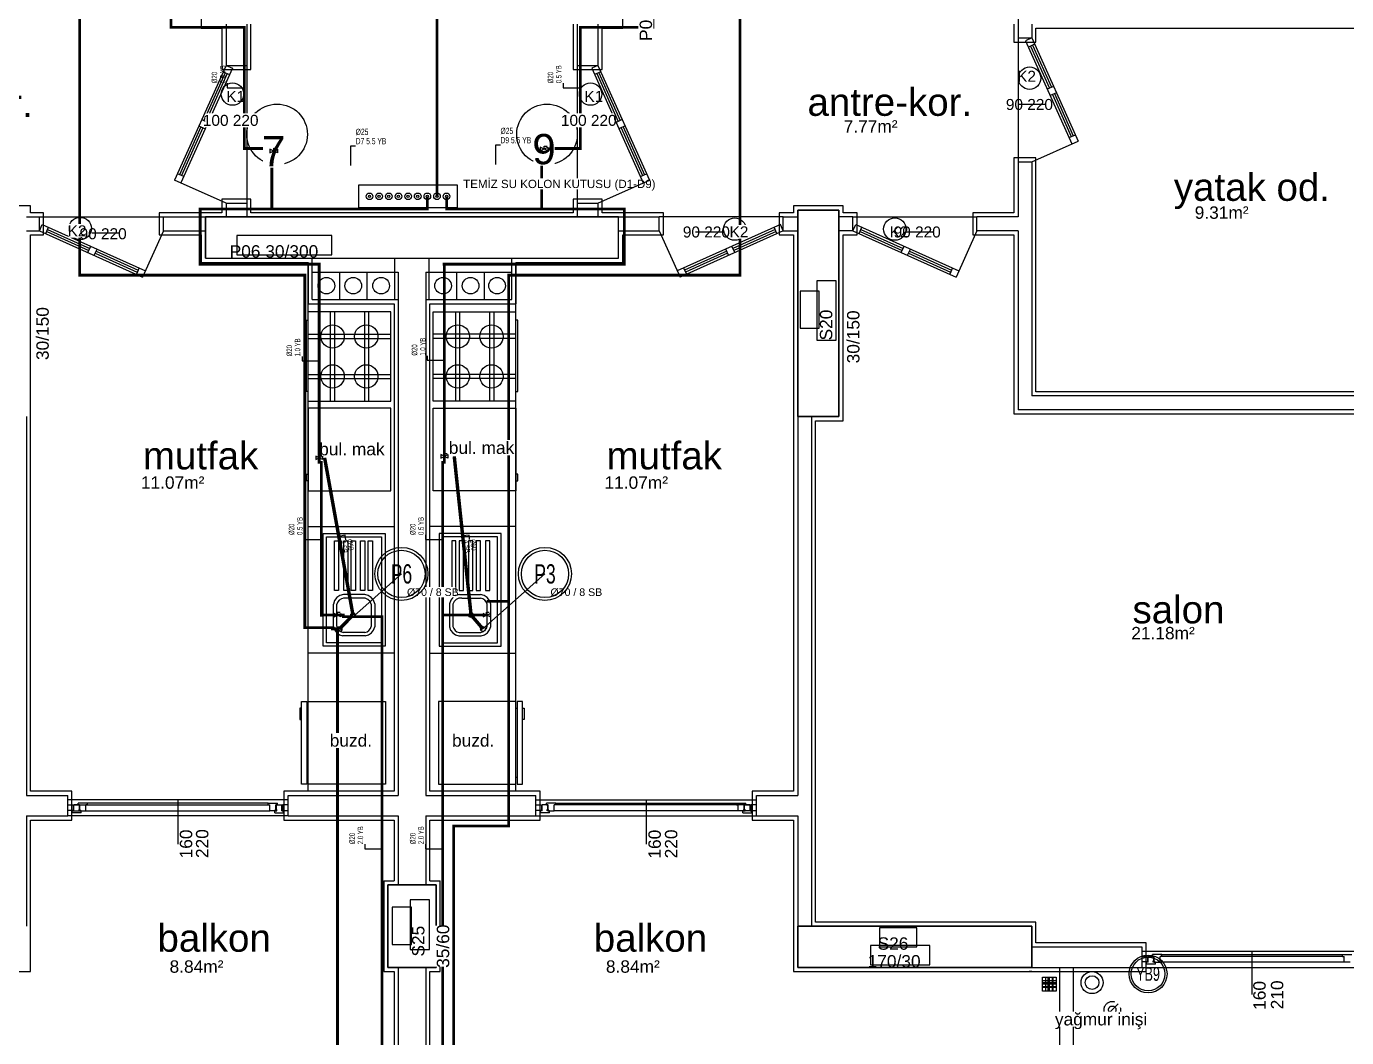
# Model space of a CAD drawing. Header units: centimetres. Extents: x -13133 to 30552, y -2 to 4552.
# Drawn here: x 13431 to 14389, y 398 to 1133 of the extents above; entities that cross this region are included whole.
import ezdxf
from ezdxf.enums import TextEntityAlignment as Align

# ---------------------------------------------------------------- set-up
doc = ezdxf.new("R2010")
doc.units = ezdxf.units.CM
for name, pattern in [('BASMA HATTI', [31, 25, -6]), ('DASHED', [18, 12, -6]), ('PISSU HATTI', [26, 20, -6]), ('YAGMUR HATTI', [36, 30, -6])]:
    doc.linetypes.add(name, pattern=pattern)
for name, color, linetype in [('MTY-PISSU-CAP', 211, 'CONTINUOUS'), ('MTY-PISSU-KOLON', 211, 'DASHED'), ('MTY-TEMIZSU-CAP', 101, 'CONTINUOUS'), ('MTY-VANA', 1, 'CONTINUOUS'), ('MTY-YAGMURSU-KOLON NO', 7, 'CONTINUOUS'), ('MTY-YUK-BIRIMI', 7, 'CONTINUOUS'), ('ROTAS-MIMARI', 8, 'CONTINUOUS'), ('ROTAS-MIMARI-KOLON', 8, 'CONTINUOUS'), ('ROTAS-MIMARI-YAZI', 8, 'CONTINUOUS'), ('ROTAS-PISSU-BORU-TAVANDAN', 6, 'PISSU HATTI'), ('ROTAS-PISSU-CAP', 211, 'CONTINUOUS'), ('ROTAS-PISSU-KOLONNO', 211, 'CONTINUOUS'), ('ROTAS-SICAKSU-BORU', 1, 'BASMA HATTI'), ('ROTAS-SOGUKSU-BORU', 5, 'CONTINUOUS'), ('ROTAS-TEFRIS', 15, 'CONTINUOUS'), ('ROTAS-TEMIZSU-CAP', 101, 'CONTINUOUS'), ('ROTAS-VANA', 1, 'CONTINUOUS'), ('ROTAS-YAGMUR-BORUSU', 3, 'YAGMUR HATTI')]:
    doc.layers.add(name, color=color, linetype=linetype)
doc.styles.add('ANOTATIVO', font='arial.ttf')
doc.styles.add('MTY_CAP', font='wturkce.SHX', dxfattribs={"width": 0.65, "height": 20})
doc.styles.add('MTYCAPLT', font='arial.ttf', dxfattribs={"width": 0.65, "height": 1})
doc.styles.add('ROTAS', font='arial.ttf')

# ---------------------------------------------------------------- blocks, each defined once
blk = doc.blocks.new('MTY-PIS SU CAP SB')
at = {"layer": 'MTY-PISSU-CAP'}
for p, q in [((0.83, 1.17), (0, 1.17)), ((0, 1.17), (0, 0))]:
    blk.add_line(p, q, dxfattribs=at)
at = {"layer": 'MTY-PISSU-CAP', "style": 'MTY_CAP', "width": 0.65}
blk.add_attdef('PSCP_001', (0.83, 1.29), '', height=1, dxfattribs=at)
at = {"layer": 'MTY-YUK-BIRIMI', "color": 211, "style": 'MTY_CAP', "width": 0.65}
blk.add_attdef('PS_001', (0.83, 0.07), '', height=1, dxfattribs=at)
blk = doc.blocks.new('MTY-PIS SU KOLON')
at = {"layer": 'MTY-PISSU-KOLON', "linetype": 'Continuous', "lineweight": -3}
blk.add_hatch(color=256, dxfattribs=at).paths.add_polyline_path([(-2.7, -0.1, 0.848135), (0, -0.1, -0.848135), (2.7, -0.1, 0.414214), (0, 2.6, 0.414214)])
blk.add_circle((0, 0), 3.5, dxfattribs=at)
blk = doc.blocks.new('MTY-KOLON NO PIS SU')
at = {"color": 6, "linetype": 'Continuous', "ltscale": 100}
blk.add_circle((0, 0), 27.5, dxfattribs=at)
at = {"color": 7, "linetype": 'Continuous', "ltscale": 100}
blk.add_circle((0, 0), 24.5, dxfattribs=at)
at = {"style": 'ANOTATIVO', "width": 0.65}
blk.add_attdef('K', text='', height=20, dxfattribs=at).set_placement((0, 0), align=Align.MIDDLE_CENTER)
blk = doc.blocks.new('MTY-KURESEL VANA')
at = {"layer": 'MTY-VANA'}
for p, q in [((0, 0), (0, 8)), ((0, 8), (8, 8))]:
    blk.add_line(p, q, dxfattribs=at)
blk.add_lwpolyline([(-10, 5), (-10, -5), (10, 5), (10, -5), (-10, 5)], dxfattribs=at)
at = {"layer": 'MTY-VANA', "style": 'MTYCAPLT', "width": 0.65}
blk.add_attdef('CAP', text='', height=10, dxfattribs=at).set_placement((-1.1, 0), align=Align.CENTER)
blk = doc.blocks.new('MTY-TEMIZ SU CAP MB')
at = {"layer": 'MTY-TEMIZSU-CAP'}
for p, q in [((0.83, 3.1), (0, 3.1)), ((0, 3.1), (0, 0))]:
    blk.add_line(p, q, dxfattribs=at)
at = {"layer": 'MTY-TEMIZSU-CAP', "style": 'MTY_CAP', "width": 0.65}
for tag, p in [('SOCP_001', (0.83, 4.92)), ('SCCP_001', (0.83, 1.92))]:
    blk.add_attdef(tag, p, '', height=1, dxfattribs=at)
at = {"layer": 'MTY-YUK-BIRIMI', "color": 101, "style": 'MTY_CAP', "width": 0.65}
for tag, p in [('SO_001', (0.83, 3.42)), ('SC_001', (0.83, 0.42))]:
    blk.add_attdef(tag, p, '', height=1, dxfattribs=at)
blk = doc.blocks.new('MTY-KOLON NO YAGMUR')
at = {"layer": 'MTY-YAGMURSU-KOLON NO', "linetype": 'Continuous', "ltscale": 100}
blk.add_circle((0, 0), 27.5, dxfattribs=at)
at = {"layer": 'MTY-YAGMURSU-KOLON NO', "color": 7, "linetype": 'Continuous', "ltscale": 100}
blk.add_circle((0, 0), 24.5, dxfattribs=at)
at = {"style": 'ANOTATIVO', "width": 0.65}
blk.add_attdef('K', text='', height=20, dxfattribs=at).set_placement((0, 0), align=Align.MIDDLE_CENTER)

msp = doc.modelspace()

# ---------------------------------------------------------------- linework, layer by layer
at = {"layer": 'ROTAS-MIMARI'}
for p, q in [((14150.82, 1154.24), (14150.82, 1124.24)), ((13557.82, 1141.26), (13557.82, 1131.24)), ((13863.82, 1131.24), (13863.82, 1141.26)), ((13557.82, 1131.24), (13572.82, 1131.24)), ((13572.82, 1131.24), (13572.82, 1101.24)), ((13575.82, 1134.24), (13575.82, 1104.24)), ((13590.82, 1134.24), (13590.82, 1104.24)), ((13593.82, 1101.24), (13593.82, 1134.24)), ((13827.82, 1134.24), (13827.82, 1101.24)), ((13830.82, 1134.24), (13830.82, 1104.24)), ((13845.82, 1134.24), (13845.82, 1104.24)), ((13848.82, 1101.24), (13848.82, 1131.24)), ((13848.82, 1131.24), (13863.82, 1131.24)), ((14147.82, 1134.24), (14147.82, 1121.24)), ((14160.82, 1134.24), (14160.82, 1124.24)), ((14163.82, 1121.24), (14163.82, 1131.24)), ((14163.82, 1131.24), (14210.82, 1131.24)), ((14210.82, 1131.24), (14485.82, 1131.24)), ((14150.82, 1124.24), (14160.82, 1124.24)), ((14150.82, 1124.24), (14150.82, 1034.24)), ((14160.82, 1124.24), (14156.26, 1122.19)), ((14156.26, 1122.19), (14189.91, 1047.31)), ((14160.82, 1124.24), (14194.47, 1049.35)), ((14147.82, 1121.24), (14163.82, 1121.24)), ((14162.87, 1119.68), (14158.31, 1117.63)), ((14159.95, 1118.36), (14173.7, 1087.76)), ((14161.39, 1119.01), (14175.14, 1088.41)), ((13575.82, 1104.24), (13538.44, 1021.03)), ((13575.82, 1104.24), (13590.82, 1104.24)), ((13575.82, 1104.24), (13580.39, 1102.19)), ((13590.82, 1104.24), (13590.82, 1004.24)), ((13830.82, 1104.24), (13845.82, 1104.24)), ((13830.82, 1104.24), (13830.82, 1004.24)), ((13845.82, 1104.24), (13841.26, 1102.19)), ((13845.82, 1104.24), (13883.21, 1021.03)), ((13580.39, 1102.19), (13543, 1018.99)), ((13575.26, 1099.01), (13559.64, 1064.25)), ((13576.7, 1098.36), (13561.08, 1063.6)), ((13572.82, 1101.24), (13593.82, 1101.24)), ((13573.78, 1099.68), (13578.34, 1097.63)), ((13827.82, 1101.24), (13848.82, 1101.24)), ((13841.26, 1102.19), (13878.65, 1018.99)), ((13847.87, 1099.68), (13843.31, 1097.63)), ((13844.95, 1098.36), (13860.57, 1063.6)), ((13846.39, 1099.01), (13862.01, 1064.25)), ((14176.62, 1089.08), (14172.06, 1087.03)), ((14178.67, 1084.51), (14174.11, 1082.47)), ((14175.75, 1083.2), (14189.5, 1052.6)), ((14177.19, 1083.85), (14190.94, 1053.25)), ((14170.3, 1075.84), (14150.97, 1075.84)), ((13558.16, 1064.92), (13562.72, 1062.87)), ((13590.82, 1064.35), (13570.82, 1064.35)), ((13853.95, 1064.35), (13830.82, 1064.35)), ((13863.49, 1064.92), (13858.93, 1062.87)), ((13557.59, 1059.69), (13541.97, 1024.93)), ((13559.03, 1059.04), (13543.41, 1024.28)), ((13556.11, 1060.35), (13560.67, 1058.31)), ((13865.54, 1060.35), (13860.98, 1058.31)), ((13862.62, 1059.04), (13878.24, 1024.28)), ((13864.06, 1059.69), (13879.68, 1024.93)), ((14160.82, 1034.24), (14194.47, 1049.35)), ((14187.86, 1051.87), (14192.42, 1053.92)), ((14163.82, 1037.24), (14147.82, 1037.24)), ((14147.82, 1037.24), (14147.82, 997.24)), ((14163.82, 867.24), (14163.82, 1037.24)), ((14150.82, 1034.24), (14150.82, 994.24)), ((14150.82, 1034.24), (14160.82, 1034.24)), ((14160.82, 1034.24), (14160.82, 864.24)), ((13575.82, 1004.24), (13538.44, 1021.03)), ((13545.05, 1023.55), (13540.49, 1025.6)), ((13845.82, 1004.24), (13883.21, 1021.03)), ((13876.6, 1023.55), (13881.16, 1025.6)), ((13593.82, 1007.24), (13572.82, 1007.24)), ((13572.82, 1007.24), (13572.82, 997.24)), ((13593.82, 997.24), (13593.82, 1007.24)), ((13848.82, 1007.24), (13827.82, 1007.24)), ((13827.82, 1007.24), (13827.82, 997.24)), ((13848.82, 997.24), (13848.82, 1007.24)), ((13433.82, 1002.24), (13397.82, 1002.24)), ((13433.82, 997.24), (13433.82, 1002.24)), ((13443.32, 997.24), (13433.82, 997.24)), ((13443.32, 981.24), (13443.32, 997.24)), ((13560.82, 997.24), (13527.32, 997.24)), ((13527.32, 997.24), (13527.32, 981.24)), ((13572.82, 997.24), (13560.82, 997.24)), ((13575.82, 1004.24), (13575.82, 994.24)), ((13575.82, 1004.24), (13590.82, 1004.24)), ((13590.82, 1004.24), (13590.82, 994.24)), ((13827.82, 997.24), (13593.82, 997.24)), ((13830.82, 1004.24), (13845.82, 1004.24)), ((13830.82, 1004.24), (13830.82, 994.24)), ((13845.82, 1004.24), (13845.82, 994.24)), ((13860.82, 997.24), (13848.82, 997.24)), ((13893.32, 997.24), (13860.82, 997.24)), ((13893.32, 981.24), (13893.32, 997.24)), ((13987.82, 997.24), (13977.32, 997.24)), ((13977.32, 997.24), (13977.32, 981.24)), ((14023.82, 1002.24), (13987.82, 1002.24)), ((13987.82, 1002.24), (13987.82, 997.24)), ((14023.82, 997.24), (14023.82, 1002.24)), ((14033.9, 997.24), (14023.82, 997.24)), ((14033.9, 981.24), (14033.9, 997.24)), ((14147.82, 997.24), (14117.9, 997.24)), ((14117.9, 997.24), (14117.9, 981.24)), ((13430.82, 994.24), (13440.32, 994.24)), ((13440.32, 984.24), (13440.32, 994.24)), ((13440.32, 994.24), (13530.32, 994.24)), ((13440.32, 984.24), (13442.37, 988.8)), ((13442.37, 988.8), (13517.26, 955.15)), ((13530.32, 994.24), (13560.82, 994.24)), ((13530.32, 984.24), (13530.32, 994.24)), ((13860.82, 994.24), (13890.32, 994.24)), ((13890.32, 984.24), (13890.32, 994.24)), ((13980.32, 994.24), (13890.32, 994.24)), ((13978.28, 988.8), (13903.39, 955.15)), ((13980.32, 984.24), (13978.28, 988.8)), ((13980.32, 994.24), (13990.82, 994.24)), ((13980.32, 984.24), (13980.32, 994.24)), ((14030.9, 994.24), (14020.82, 994.24)), ((14030.9, 984.24), (14030.9, 994.24)), ((14030.9, 994.24), (14120.9, 994.24)), ((14030.9, 984.24), (14032.95, 988.8)), ((14032.95, 988.8), (14107.83, 955.15)), ((14150.82, 994.24), (14120.9, 994.24)), ((14120.9, 984.24), (14120.9, 994.24)), ((13430.82, 984.24), (13440.32, 984.24)), ((13433.82, 846.24), (13433.82, 981.24)), ((13433.82, 981.24), (13443.32, 981.24)), ((13440.32, 984.24), (13515.21, 950.59)), ((13444.89, 982.19), (13446.94, 986.75)), ((13445.55, 983.67), (13476.15, 969.92)), ((13446.2, 985.11), (13476.8, 971.36)), ((13497.67, 982.38), (13478.35, 982.38)), ((13530.32, 984.24), (13515.21, 950.59)), ((13527.32, 981.24), (13557.82, 981.24)), ((13530.32, 984.24), (13560.82, 984.24)), ((13557.82, 981.24), (13557.82, 961.24)), ((13860.82, 984.24), (13890.32, 984.24)), ((13863.82, 961.24), (13863.82, 981.24)), ((13863.82, 981.24), (13893.32, 981.24)), ((13890.32, 984.24), (13905.44, 950.59)), ((13980.32, 984.24), (13905.44, 950.59)), ((13936, 983.23), (13916.68, 983.23)), ((13974.45, 985.11), (13943.85, 971.36)), ((13975.1, 983.67), (13944.5, 969.92)), ((13975.76, 982.19), (13973.71, 986.75)), ((13977.32, 981.24), (13987.82, 981.24)), ((13980.32, 984.24), (13990.82, 984.24)), ((13987.82, 981.24), (13987.82, 849.24)), ((14030.9, 984.24), (14020.82, 984.24)), ((14023.82, 846.24), (14023.82, 981.24)), ((14023.82, 981.24), (14033.9, 981.24)), ((14030.9, 984.24), (14105.78, 950.59)), ((14035.46, 982.19), (14037.51, 986.75)), ((14036.13, 983.67), (14066.73, 969.92)), ((14036.77, 985.11), (14067.37, 971.36)), ((14089.08, 983.23), (14069.75, 983.23)), ((14120.9, 984.24), (14105.78, 950.59)), ((14117.9, 981.24), (14147.82, 981.24)), ((14150.82, 984.24), (14120.9, 984.24)), ((14147.82, 981.24), (14147.82, 851.24)), ((14150.82, 984.24), (14150.82, 854.24)), ((13475.49, 968.44), (13477.53, 973)), ((13480.05, 966.39), (13482.1, 970.95)), ((13481.36, 969.31), (13511.96, 955.56)), ((13939.29, 969.31), (13908.69, 955.56)), ((13940.6, 966.39), (13938.55, 970.95)), ((13945.16, 968.44), (13943.12, 973)), ((14066.06, 968.44), (14068.11, 973)), ((14070.62, 966.39), (14072.67, 970.95)), ((14071.93, 969.31), (14102.53, 955.56)), ((13480.71, 967.87), (13511.31, 954.12)), ((13557.82, 961.24), (13635.32, 961.24)), ((13635.32, 961.24), (13635.32, 931.24)), ((13635.38, 577.24), (13635.38, 961.24)), ((13638.32, 934.24), (13638.32, 964.24)), ((13638.32, 934.24), (13638.32, 964.24)), ((13638.32, 934.24), (13638.32, 964.24)), ((13638.32, 934.24), (13638.32, 964.24)), ((13698.32, 934.24), (13698.32, 964.24)), ((13723.32, 934.24), (13723.32, 964.24)), ((13783.32, 934.24), (13783.32, 964.24)), ((13783.32, 934.24), (13783.32, 964.24)), ((13783.32, 934.24), (13783.32, 964.24)), ((13783.32, 934.24), (13783.32, 964.24)), ((13783.32, 934.24), (13783.32, 964.24)), ((13786.27, 577.24), (13786.27, 961.24)), ((13786.32, 931.24), (13786.32, 961.24)), ((13786.32, 961.24), (13863.82, 961.24)), ((13939.94, 967.87), (13909.34, 954.12)), ((14071.29, 967.87), (14101.89, 954.12)), ((13512.69, 957.2), (13510.65, 952.64)), ((13638.32, 954.24), (13700.82, 954.24)), ((13658.32, 934.24), (13658.32, 954.24)), ((13678.32, 934.24), (13678.32, 954.24)), ((13700.82, 954.24), (13700.82, 574.24)), ((13720.82, 954.24), (13720.82, 574.24)), ((13720.82, 954.24), (13783.32, 954.24)), ((13743.32, 934.24), (13743.32, 954.24)), ((13763.32, 934.24), (13763.32, 954.24)), ((13907.96, 957.2), (13910, 952.64)), ((14103.27, 957.2), (14101.22, 952.64)), ((13635.32, 931.24), (13697.82, 931.24)), ((13638.32, 934.24), (13700.82, 934.24)), ((13697.82, 931.24), (13697.82, 577.24)), ((13720.82, 934.24), (13783.32, 934.24)), ((13723.82, 931.24), (13786.32, 931.24)), ((13723.82, 577.24), (13723.82, 931.24)), ((13635.37, 860.46), (13635.38, 925.46)), ((13695.38, 925.46), (13635.38, 925.46)), ((13651.47, 925.46), (13651.47, 860.46)), ((13654.47, 925.46), (13654.47, 860.46)), ((13676.28, 925.46), (13676.29, 860.46)), ((13679.28, 925.46), (13679.29, 860.46)), ((13695.37, 860.46), (13695.38, 925.46)), ((13726.28, 860.46), (13726.27, 925.46)), ((13726.27, 925.46), (13786.27, 925.46)), ((13742.37, 925.46), (13742.36, 860.46)), ((13745.37, 925.46), (13745.36, 860.46)), ((13767.18, 925.46), (13767.18, 860.46)), ((13770.18, 925.46), (13770.18, 860.46)), ((13786.28, 860.46), (13786.27, 925.46)), ((13634.09, 919.36), (13635.38, 919.36)), ((13634.09, 877.6), (13634.09, 919.36)), ((13787.56, 919.36), (13786.27, 919.36)), ((13787.56, 877.6), (13787.56, 919.36)), ((13635.38, 909.04), (13695.38, 909.04)), ((13635.38, 906.04), (13695.38, 906.04)), ((13786.27, 909.04), (13726.27, 909.04)), ((13786.27, 906.04), (13726.27, 906.04)), ((13634.09, 867.6), (13634.09, 877.6)), ((13635.38, 879.89), (13695.38, 879.88)), ((13635.38, 876.89), (13695.38, 876.88)), ((13786.27, 879.89), (13726.27, 879.88)), ((13786.27, 876.89), (13726.27, 876.88)), ((13787.56, 867.6), (13787.56, 877.6)), ((13635.38, 867.6), (13634.09, 867.6)), ((13786.27, 867.6), (13787.56, 867.6)), ((14490.82, 864.24), (14160.82, 864.24)), ((14487.82, 867.24), (14163.82, 867.24)), ((13635.37, 860.46), (13695.37, 860.46)), ((13635.38, 855.4), (13635.37, 795.4)), ((13695.38, 855.39), (13635.38, 855.4)), ((13695.37, 795.39), (13695.38, 855.39)), ((13726.27, 855.39), (13786.27, 855.4)), ((13726.27, 795.39), (13726.27, 855.39)), ((13786.28, 860.46), (13726.28, 860.46)), ((13786.27, 855.4), (13786.28, 795.4)), ((14490.82, 854.24), (14150.82, 854.24)), ((13430.82, 849.24), (13430.82, 574.24)), ((13433.82, 577.24), (13433.82, 846.24)), ((13987.82, 849.24), (13987.82, 577.24)), ((13990.82, 849.24), (13990.82, 574.24)), ((14000.82, 849.24), (14000.82, 479.24)), ((14003.82, 482.24), (14003.82, 846.24)), ((14003.82, 846.24), (14023.82, 846.24)), ((14147.82, 851.24), (14427.82, 851.24)), ((13634.09, 802.53), (13634.09, 807.52)), ((13634.09, 807.52), (13635.38, 807.52)), ((13787.56, 807.52), (13786.27, 807.52)), ((13787.56, 802.53), (13787.56, 807.52)), ((13635.38, 802.53), (13634.09, 802.53)), ((13786.27, 802.53), (13787.56, 802.53)), ((13635.37, 795.4), (13695.37, 795.39)), ((13786.28, 795.4), (13726.28, 795.39)), ((13635.38, 769.35), (13697.82, 769.35)), ((13786.27, 769.35), (13723.82, 769.35)), ((13646.22, 682.54), (13646.22, 764.35)), ((13646.22, 764.35), (13691.22, 764.35)), ((13648.72, 685.04), (13648.72, 761.85)), ((13648.72, 761.85), (13688.72, 761.85)), ((13654.44, 722.95), (13654.44, 758.99)), ((13654.44, 758.99), (13657.44, 758.99)), ((13657.44, 758.99), (13657.44, 722.95)), ((13661.18, 722.95), (13661.18, 758.99)), ((13661.18, 758.99), (13664.18, 758.99)), ((13664.18, 758.99), (13664.18, 722.95)), ((13666.74, 722.95), (13666.74, 758.99)), ((13666.74, 758.99), (13669.74, 758.99)), ((13669.74, 758.99), (13669.74, 722.95)), ((13673.49, 722.95), (13673.49, 758.99)), ((13673.49, 758.99), (13676.49, 758.99)), ((13676.49, 758.99), (13676.49, 722.95)), ((13679.05, 722.95), (13679.05, 758.99)), ((13679.05, 758.99), (13682.05, 758.99)), ((13682.05, 758.99), (13682.05, 722.95)), ((13688.72, 761.85), (13688.72, 685.04)), ((13691.22, 764.35), (13691.22, 682.54)), ((13730.43, 764.35), (13730.43, 682.54)), ((13775.43, 764.35), (13730.43, 764.35)), ((13732.93, 761.85), (13732.93, 685.04)), ((13772.93, 761.85), (13732.93, 761.85)), ((13739.6, 758.99), (13739.6, 722.95)), ((13742.6, 758.99), (13739.6, 758.99)), ((13742.6, 722.95), (13742.6, 758.99)), ((13745.16, 758.99), (13745.16, 722.95)), ((13748.16, 758.99), (13745.16, 758.99)), ((13748.16, 722.95), (13748.16, 758.99)), ((13751.91, 758.99), (13751.91, 722.95)), ((13754.91, 758.99), (13751.91, 758.99)), ((13754.91, 722.95), (13754.91, 758.99)), ((13757.47, 758.99), (13757.47, 722.95)), ((13760.47, 758.99), (13757.47, 758.99)), ((13760.47, 722.95), (13760.47, 758.99)), ((13764.21, 758.99), (13764.21, 722.95)), ((13767.21, 758.99), (13764.21, 758.99)), ((13767.21, 722.95), (13767.21, 758.99)), ((13772.93, 685.04), (13772.93, 761.85)), ((13775.43, 682.54), (13775.43, 764.35)), ((13657.44, 722.95), (13654.44, 722.95)), ((13676.46, 720.03), (13661.03, 720.03)), ((13664.18, 722.95), (13661.18, 722.95)), ((13669.74, 722.95), (13666.74, 722.95)), ((13676.49, 722.95), (13673.49, 722.95)), ((13682.05, 722.95), (13679.05, 722.95)), ((13739.6, 722.95), (13742.6, 722.95)), ((13745.16, 722.95), (13748.16, 722.95)), ((13745.19, 720.03), (13760.62, 720.03)), ((13751.91, 722.95), (13754.91, 722.95)), ((13757.47, 722.95), (13760.47, 722.95)), ((13764.21, 722.95), (13767.21, 722.95)), ((13653.72, 696.82), (13653.72, 713.19)), ((13656.22, 697.06), (13656.22, 712.95)), ((13674.74, 717.53), (13661.03, 717.53)), ((13681.22, 713.14), (13681.22, 696.88)), ((13683.72, 713.42), (13683.72, 696.59)), ((13737.93, 713.42), (13737.93, 696.59)), ((13740.43, 713.14), (13740.43, 696.88)), ((13746.91, 717.53), (13760.62, 717.53)), ((13765.43, 697.06), (13765.43, 712.95)), ((13767.93, 696.82), (13767.93, 713.19)), ((13676.61, 692.54), (13660.88, 692.54)), ((13745.04, 692.54), (13760.77, 692.54)), ((13691.22, 682.54), (13646.22, 682.54)), ((13688.72, 685.04), (13648.72, 685.04)), ((13676.82, 690.04), (13660.67, 690.04)), ((13730.43, 682.54), (13775.43, 682.54)), ((13732.93, 685.04), (13772.93, 685.04)), ((13744.83, 690.04), (13760.98, 690.04)), ((13697.82, 677.54), (13635.38, 677.54)), ((13723.82, 677.54), (13786.27, 677.54)), ((13630.55, 582.43), (13630.54, 642.43)), ((13630.54, 642.43), (13634.39, 642.43)), ((13634.39, 642.43), (13634.39, 582.43)), ((13635.38, 582.43), (13635.37, 642.43)), ((13635.37, 642.43), (13691.53, 642.43)), ((13691.53, 642.43), (13691.53, 582.43)), ((13786.28, 642.43), (13730.12, 642.43)), ((13730.12, 642.43), (13730.12, 582.43)), ((13786.27, 582.43), (13786.28, 642.43)), ((13787.26, 642.43), (13787.26, 582.43)), ((13791.11, 642.43), (13787.26, 642.43)), ((13791.1, 582.43), (13791.11, 642.43)), ((13630.54, 637.66), (13629.46, 637.66)), ((13629.46, 637.66), (13629.46, 629.34)), ((13630.54, 629.34), (13630.54, 637.66)), ((13635.38, 637.43), (13634.39, 637.43)), ((13786.27, 637.43), (13787.26, 637.43)), ((13791.11, 637.66), (13792.19, 637.66)), ((13791.11, 629.34), (13791.11, 637.66)), ((13792.19, 637.66), (13792.19, 629.34)), ((13629.46, 629.34), (13630.54, 629.34)), ((13792.19, 629.34), (13791.11, 629.34)), ((13635.38, 587.43), (13634.39, 587.43)), ((13786.27, 587.43), (13787.26, 587.43)), ((13463.82, 577.24), (13433.82, 577.24)), ((13463.82, 556.24), (13463.82, 577.24)), ((13697.82, 577.24), (13617.82, 577.24)), ((13617.82, 577.24), (13617.82, 556.24)), ((13634.39, 582.43), (13630.55, 582.43)), ((13691.53, 582.43), (13635.38, 582.43)), ((13803.82, 577.24), (13723.82, 577.24)), ((13730.12, 582.43), (13786.27, 582.43)), ((13787.26, 582.43), (13791.1, 582.43)), ((13803.82, 556.24), (13803.82, 577.24)), ((13987.82, 577.24), (13957.82, 577.24)), ((13957.82, 577.24), (13957.82, 556.24)), ((13430.82, 574.24), (13460.82, 574.24)), ((13460.82, 559.24), (13460.82, 574.24)), ((13620.82, 571.05), (13460.82, 571.05)), ((13460.82, 567.24), (13464.82, 567.24)), ((13464.82, 567.24), (13464.82, 563.24)), ((13465.32, 567.24), (13606.42, 567.24)), ((13469.32, 567.24), (13465.32, 567.24)), ((13465.32, 563.04), (13465.32, 567.24)), ((13606.42, 568.64), (13468.42, 568.64)), ((13468.42, 567.24), (13468.42, 568.64)), ((13475.22, 568.64), (13468.42, 568.64)), ((13468.42, 567.24), (13469.62, 567.24)), ((13469.32, 564.04), (13469.32, 567.24)), ((13469.62, 564.04), (13469.62, 567.24)), ((13474.02, 563.04), (13474.02, 567.24)), ((13475.22, 567.24), (13474.02, 567.24)), ((13475.22, 567.24), (13475.22, 568.64)), ((13540.82, 571.05), (13540.82, 538.73)), ((13606.42, 567.24), (13606.42, 568.64)), ((13606.42, 568.64), (13613.22, 568.64)), ((13606.42, 567.24), (13607.62, 567.24)), ((13607.62, 563.04), (13607.62, 567.24)), ((13613.22, 567.24), (13612.02, 567.24)), ((13612.02, 564.04), (13612.02, 567.24)), ((13612.32, 567.24), (13616.32, 567.24)), ((13612.32, 564.04), (13612.32, 567.24)), ((13613.22, 567.24), (13613.22, 568.64)), ((13616.32, 563.04), (13616.32, 567.24)), ((13620.82, 567.24), (13616.82, 567.24)), ((13616.82, 567.24), (13616.82, 563.24)), ((13620.82, 559.24), (13620.82, 574.24)), ((13620.82, 574.24), (13700.82, 574.24)), ((13720.82, 574.24), (13800.82, 574.24)), ((13800.82, 559.24), (13800.82, 574.24)), ((13800.82, 571.05), (13960.82, 571.05)), ((13800.82, 567.24), (13804.82, 567.24)), ((13804.82, 567.24), (13804.82, 563.24)), ((13809.32, 567.24), (13805.32, 567.24)), ((13805.32, 563.04), (13805.32, 567.24)), ((13808.42, 567.24), (13808.42, 568.64)), ((13815.22, 568.64), (13808.42, 568.64)), ((13808.42, 567.24), (13809.62, 567.24)), ((13809.32, 564.04), (13809.32, 567.24)), ((13809.62, 564.04), (13809.62, 567.24)), ((13814.02, 563.04), (13814.02, 567.24)), ((13815.22, 567.24), (13814.02, 567.24)), ((13815.22, 568.64), (13953.22, 568.64)), ((13815.22, 567.24), (13815.22, 568.64)), ((13956.32, 567.24), (13815.22, 567.24)), ((13880.82, 571.05), (13880.82, 538.73)), ((13946.42, 567.24), (13946.42, 568.64)), ((13946.42, 568.64), (13953.22, 568.64)), ((13946.42, 567.24), (13947.62, 567.24)), ((13947.62, 563.04), (13947.62, 567.24)), ((13953.22, 567.24), (13952.02, 567.24)), ((13952.02, 564.04), (13952.02, 567.24)), ((13952.32, 567.24), (13956.32, 567.24)), ((13952.32, 564.04), (13952.32, 567.24)), ((13953.22, 567.24), (13953.22, 568.64)), ((13956.32, 563.04), (13956.32, 567.24)), ((13960.82, 567.24), (13956.82, 567.24)), ((13956.82, 567.24), (13956.82, 563.24)), ((13960.82, 559.24), (13960.82, 574.24)), ((13960.82, 574.24), (13990.82, 574.24)), ((13430.82, 559.24), (13430.82, 479.24)), ((13430.82, 559.24), (13460.82, 559.24)), ((13433.82, 446.24), (13433.82, 556.24)), ((13433.82, 556.24), (13463.82, 556.24)), ((13464.82, 563.24), (13460.82, 563.24)), ((13620.82, 559.24), (13460.82, 559.24)), ((13464.12, 563.04), (13607.62, 563.04)), ((13464.12, 561.64), (13464.12, 563.04)), ((13465.32, 563.04), (13464.12, 563.04)), ((13470.52, 561.64), (13464.12, 561.64)), ((13469.32, 564.04), (13469.02, 564.04)), ((13469.02, 563.04), (13469.02, 564.04)), ((13470.52, 563.04), (13469.02, 563.04)), ((13469.92, 564.04), (13469.62, 564.04)), ((13469.92, 563.54), (13469.62, 563.54)), ((13469.62, 563.04), (13469.62, 563.54)), ((13469.62, 563.04), (13474.02, 563.04)), ((13469.92, 563.54), (13469.92, 564.04)), ((13470.52, 561.64), (13470.52, 563.04)), ((13612.02, 563.04), (13607.62, 563.04)), ((13611.12, 561.64), (13611.12, 563.04)), ((13611.12, 563.04), (13612.62, 563.04)), ((13611.12, 561.64), (13617.52, 561.64)), ((13611.72, 563.54), (13611.72, 564.04)), ((13611.72, 564.04), (13612.02, 564.04)), ((13611.72, 563.54), (13612.02, 563.54)), ((13612.02, 563.04), (13612.02, 563.54)), ((13612.32, 564.04), (13612.62, 564.04)), ((13612.62, 563.04), (13612.62, 564.04)), ((13616.32, 563.04), (13617.52, 563.04)), ((13616.82, 563.24), (13620.82, 563.24)), ((13617.52, 561.64), (13617.52, 563.04)), ((13617.82, 556.24), (13697.82, 556.24)), ((13620.82, 559.24), (13700.82, 559.24)), ((13697.82, 556.24), (13697.82, 512.24)), ((13700.82, 559.24), (13700.82, 509.24)), ((13720.82, 559.24), (13720.82, 509.24)), ((13720.82, 559.24), (13800.82, 559.24)), ((13723.82, 512.24), (13723.82, 556.24)), ((13723.82, 556.24), (13803.82, 556.24)), ((13804.82, 563.24), (13800.82, 563.24)), ((13800.82, 559.24), (13960.82, 559.24)), ((13804.12, 561.64), (13804.12, 563.04)), ((13805.32, 563.04), (13804.12, 563.04)), ((13810.52, 561.64), (13804.12, 561.64)), ((13809.32, 564.04), (13809.02, 564.04)), ((13809.02, 563.04), (13809.02, 564.04)), ((13810.52, 563.04), (13809.02, 563.04)), ((13809.92, 564.04), (13809.62, 564.04)), ((13809.92, 563.54), (13809.62, 563.54)), ((13809.62, 563.04), (13809.62, 563.54)), ((13809.62, 563.04), (13814.02, 563.04)), ((13809.92, 563.54), (13809.92, 564.04)), ((13810.52, 561.64), (13810.52, 563.04)), ((13957.52, 563.04), (13814.02, 563.04)), ((13952.02, 563.04), (13947.62, 563.04)), ((13951.12, 561.64), (13951.12, 563.04)), ((13951.12, 563.04), (13952.62, 563.04)), ((13951.12, 561.64), (13957.52, 561.64)), ((13951.72, 563.54), (13951.72, 564.04)), ((13951.72, 564.04), (13952.02, 564.04)), ((13951.72, 563.54), (13952.02, 563.54)), ((13952.02, 563.04), (13952.02, 563.54)), ((13952.32, 564.04), (13952.62, 564.04)), ((13952.62, 563.04), (13952.62, 564.04)), ((13956.32, 563.04), (13957.52, 563.04)), ((13956.82, 563.24), (13960.82, 563.24)), ((13957.52, 561.64), (13957.52, 563.04)), ((13957.82, 556.24), (13987.82, 556.24)), ((13960.82, 559.24), (13990.82, 559.24)), ((13987.82, 556.24), (13987.82, 482.24)), ((13990.82, 559.24), (13990.82, 479.24)), ((13690.32, 512.24), (13690.32, 446.24)), ((13690.32, 512.24), (13697.82, 512.24)), ((13723.82, 512.24), (13731.32, 512.24)), ((13731.32, 446.24), (13731.32, 512.24)), ((13987.82, 482.24), (13987.82, 446.24)), ((14163.82, 482.24), (14003.82, 482.24)), ((14163.82, 467.24), (14163.82, 482.24)), ((14160.82, 464.24), (14165.82, 464.24)), ((14160.82, 464.24), (14240.82, 464.24)), ((14243.82, 467.24), (14163.82, 467.24)), ((14240.82, 464.24), (14240.82, 449.24)), ((14240.82, 461.05), (14400.82, 461.05)), ((14243.82, 446.24), (14243.82, 467.24)), ((14320.82, 429.6), (14320.82, 461.05)), ((14240.82, 457.24), (14244.82, 457.24)), ((14244.82, 453.24), (14240.82, 453.24)), ((14244.12, 451.64), (14244.12, 453.04)), ((14245.32, 453.04), (14244.12, 453.04)), ((14250.52, 451.64), (14244.12, 451.64)), ((14244.82, 457.24), (14244.82, 453.24)), ((14249.32, 457.24), (14245.32, 457.24)), ((14245.32, 453.04), (14245.32, 457.24)), ((14248.42, 457.24), (14248.42, 458.64)), ((14255.22, 458.64), (14248.42, 458.64)), ((14248.42, 457.24), (14249.62, 457.24)), ((14249.32, 454.04), (14249.02, 454.04)), ((14249.02, 453.04), (14249.02, 454.04)), ((14250.52, 453.04), (14249.02, 453.04)), ((14249.32, 454.04), (14249.32, 457.24)), ((14249.62, 454.04), (14249.62, 457.24)), ((14249.92, 454.04), (14249.62, 454.04)), ((14249.92, 453.54), (14249.62, 453.54)), ((14249.62, 453.04), (14249.62, 453.54)), ((14249.62, 453.04), (14254.02, 453.04)), ((14249.92, 453.54), (14249.92, 454.04)), ((14250.52, 451.64), (14250.52, 453.04)), ((14254.02, 453.04), (14254.02, 457.24)), ((14255.22, 457.24), (14254.02, 457.24)), ((14387.62, 453.04), (14254.02, 453.04)), ((14255.22, 458.64), (14386.42, 458.64)), ((14255.22, 457.24), (14255.22, 458.64)), ((14386.42, 457.24), (14255.22, 457.24)), ((14386.42, 458.64), (14393.22, 458.64)), ((14386.42, 457.24), (14386.42, 458.64)), ((14386.42, 457.24), (14387.62, 457.24)), ((14387.62, 453.04), (14387.62, 457.24)), ((14392.02, 453.04), (14387.62, 453.04)), ((13260.82, 446.24), (13433.82, 446.24)), ((13690.32, 446.24), (13697.82, 446.24)), ((13697.82, 446.24), (13697.82, 342.24)), ((13700.82, 449.24), (13700.82, 339.24)), ((13720.82, 449.24), (13720.82, 339.24)), ((13723.82, 342.24), (13723.82, 446.24)), ((13723.82, 446.24), (13731.32, 446.24)), ((13987.82, 446.24), (14160.82, 446.24)), ((14160.82, 446.24), (14158.82, 446.24)), ((14158.82, 446.24), (14243.82, 446.24)), ((14160.82, 449.24), (14165.82, 449.24)), ((14160.82, 449.24), (14240.82, 449.24)), ((14168.55, 432.11), (14168.55, 442.11)), ((14168.55, 442.11), (14178.55, 442.11)), ((14168.55, 432.11), (14168.55, 442.11)), ((14168.55, 442.11), (14178.55, 442.11)), ((14170.85, 442.11), (14170.85, 432.11)), ((14172.55, 442.11), (14172.55, 432.11)), ((14173.47, 442.11), (14173.47, 432.11)), ((14175.55, 442.11), (14175.55, 432.11)), ((14176.08, 442.11), (14176.08, 432.11)), ((14178.55, 442.11), (14178.55, 432.11)), ((14178.55, 442.11), (14178.55, 432.11)), ((14240.82, 449.24), (14400.82, 449.24)), ((14178.55, 439.64), (14168.55, 439.64)), ((14178.55, 438.11), (14168.55, 438.11)), ((14178.55, 437.11), (14168.55, 437.11)), ((14178.55, 435.11), (14168.55, 435.11)), ((14178.55, 434.58), (14168.55, 434.58)), ((14178.55, 432.11), (14168.55, 432.11)), ((14178.55, 432.11), (14168.55, 432.11))]:
    msp.add_line(p, q, dxfattribs=at)
for points in [[(13990.82, 999.24), (14020.82, 999.24)], [(13990.82, 849.24), (13990.82, 999.24)], [(14020.82, 999.24), (14020.82, 849.24)], [(13560.82, 964.24), (13560.82, 994.24)], [(13560.82, 994.24), (13860.82, 994.24)], [(13860.82, 964.24), (13860.82, 994.24)], [(13560.82, 964.24), (13860.82, 964.24)], [(14020.82, 849.24), (13990.82, 849.24)], [(13661.03, 720.03), (13658.43, 719.3), (13656.25, 717.82), (13654.63, 715.74), (13653.72, 713.19)], [(13683.72, 713.42), (13682.78, 715.89), (13681.16, 717.9), (13679, 719.32), (13676.46, 720.03)], [(13745.19, 720.03), (13742.65, 719.32), (13740.49, 717.9), (13738.87, 715.89), (13737.93, 713.42)], [(13767.93, 713.19), (13767.02, 715.74), (13765.4, 717.82), (13763.22, 719.3), (13760.62, 720.03)], [(13661.31, 717.54), (13659.53, 717.05), (13658.03, 716.06), (13656.89, 714.67), (13656.22, 712.95)], [(13681.22, 713.14), (13680.32, 715.1), (13678.82, 716.57), (13676.9, 717.42), (13674.74, 717.53)], [(13746.91, 717.53), (13744.75, 717.42), (13742.83, 716.57), (13741.33, 715.1), (13740.43, 713.14)], [(13765.43, 712.95), (13764.76, 714.67), (13763.62, 716.06), (13762.12, 717.05), (13760.34, 717.54)], [(13653.72, 696.82), (13654.58, 694.36), (13656.11, 692.32), (13658.19, 690.84), (13660.67, 690.04)], [(13656.22, 697.06), (13656.84, 695.44), (13657.87, 694.1), (13659.24, 693.1), (13660.88, 692.54)], [(13676.61, 692.54), (13678.2, 693.08), (13679.55, 694.03), (13680.58, 695.32), (13681.22, 696.88)], [(13676.82, 690.04), (13679.25, 690.81), (13681.29, 692.24), (13682.83, 694.21), (13683.72, 696.59)], [(13737.93, 696.59), (13738.82, 694.21), (13740.36, 692.24), (13742.4, 690.81), (13744.83, 690.04)], [(13740.43, 696.88), (13741.07, 695.32), (13742.1, 694.03), (13743.45, 693.08), (13745.04, 692.54)], [(13760.77, 692.54), (13762.41, 693.1), (13763.78, 694.1), (13764.81, 695.44), (13765.43, 697.06)], [(13760.98, 690.04), (13763.46, 690.84), (13765.54, 692.32), (13767.07, 694.36), (13767.93, 696.82)], [(13693.32, 449.24), (13693.32, 509.24)], [(13693.32, 509.24), (13728.32, 509.24)], [(13728.32, 509.24), (13728.32, 449.24)], [(13990.82, 479.24), (14160.82, 479.24)], [(13990.82, 449.24), (13990.82, 479.24)], [(14160.82, 479.24), (14160.82, 449.24)], [(13728.32, 449.24), (13693.32, 449.24)], [(14160.82, 449.24), (13990.82, 449.24)], [(14180.82, 449.24), (14180.82, 339.24)], [(14190.82, 449.24), (14190.82, 329.24)]]:
    msp.add_lwpolyline(points, dxfattribs=at)
for centre, radius in [((14159.22, 1095.02), 8.14), ((13580.43, 1083.5), 8.14), ((13840.43, 1083.5), 8.14), ((13612.82, 1054.24), 22), ((13808.82, 1054.24), 22), ((13469.9, 985.84), 8.14), ((13945.11, 985.48), 8.14), ((14061.3, 985.48), 8.14), ((13648.63, 944.35), 6.03), ((13668.13, 944.35), 6.03), ((13688.38, 944.35), 6.03), ((13733.38, 944.35), 6.03), ((13753.34, 944.35), 6.03), ((13772.58, 944.35), 6.03), ((13653.15, 907.47), 8.48), ((13677.6, 907.47), 8.48), ((13744.05, 907.47), 8.48), ((13768.5, 907.47), 8.48), ((13653.15, 878.46), 8.48), ((13677.6, 878.46), 8.48), ((13744.05, 878.46), 8.48), ((13768.5, 878.46), 8.48), ((13667.95, 705.15), 1.68), ((13753.7, 705.15), 1.68), ((14204.56, 438.24), 8), ((14204.56, 438.24), 5)]:
    msp.add_circle(centre, radius, dxfattribs=at)
at = {"layer": 'ROTAS-MIMARI-KOLON'}
for points in [[(14020.82, 999.24), (13990.82, 999.24), (13990.82, 849.24), (14020.82, 849.24), (14020.82, 999.24)], [(13860.82, 964.24), (13860.82, 994.24), (13560.82, 994.24), (13560.82, 964.24), (13860.82, 964.24)], [(13583.5, 966.75), (13652.47, 966.75), (13652.47, 980.72), (13583.5, 980.72), (13583.5, 966.75)], [(14006.5, 913.44), (14006.5, 940.46), (13992.54, 940.46), (13992.54, 913.44), (14006.5, 913.44)], [(14018.8, 904.83), (14018.8, 947.95), (14004.83, 947.95), (14004.83, 904.83), (14018.8, 904.83)], [(13728.32, 509.24), (13693.32, 509.24), (13693.32, 449.24), (13728.32, 449.24), (13728.32, 509.24)], [(13723.42, 462.36), (13723.42, 498.48), (13709.45, 498.48), (13709.45, 462.36), (13723.42, 462.36)], [(13710.36, 466.01), (13710.36, 493.03), (13696.4, 493.03), (13696.4, 466.01), (13710.36, 466.01)], [(14160.82, 479.24), (13990.82, 479.24), (13990.82, 449.24), (14160.82, 449.24), (14160.82, 479.24)], [(14050.26, 464.14), (14077.28, 464.14), (14077.28, 478.1), (14050.26, 478.1), (14050.26, 464.14)], [(14043.66, 451.24), (14086.77, 451.24), (14086.77, 465.21), (14043.66, 465.21), (14043.66, 451.24)]]:
    msp.add_lwpolyline(points, dxfattribs=at)
at = {"layer": 'ROTAS-PISSU-BORU-TAVANDAN', "const_width": 2.5}
for points in [[(13647.35, 819.36), (13667.95, 705.15)], [(13741.47, 820.39), (13753.7, 705.15)], [(13667.95, 705.15), (13658.14, 695.04)], [(13753.7, 705.15), (13762.34, 695.04)]]:
    msp.add_lwpolyline(points, dxfattribs=at)
at = {"layer": 'ROTAS-PISSU-KOLONNO'}
for p, q in [((13658.14, 695.04), (13703.14, 735.04)), ((13762.34, 695.04), (13807.34, 735.04))]:
    msp.add_line(p, q, dxfattribs=at)
at = {"layer": 'ROTAS-SICAKSU-BORU', "const_width": 2}
for points in [[(13469.57, 1263.24), (13469.57, 1264), (13469.57, 952), (13633, 952), (13633, 696), (13653, 696), (13653, 695.15), (13656.72, 695.15)], [(13932.08, 1263.24), (13949, 1263.24), (13949, 1264), (13949, 952), (13781, 952), (13781, 716)], [(13764.93, 715.15), (13781, 715.15), (13781, 716), (13781, 552), (13741, 552), (13741, 360), (13725, 360), (13725, 364), (13724.74, 364), (13724.74, 366.82)], [(13656.72, 695.15), (13656.72, 368), (13661, 368), (13661, 366.82), (13663.59, 366.82)]]:
    msp.add_lwpolyline(points, dxfattribs=at)
at = {"layer": 'ROTAS-SOGUKSU-BORU', "const_width": 2}
for points in [[(13728.93, 1009.24), (13728.93, 1152), (13729, 1152), (13709, 1152), (13709, 1908), (13707.88, 1908), (13707.88, 1911.95)], [(13535.89, 1192.46), (13535.89, 1132), (13589, 1132), (13589, 1044), (13605, 1044), (13605, 1042.13), (13610.37, 1042.13)], [(13885.76, 1192.46), (13885.76, 1132), (13833, 1132), (13833, 1044), (13809, 1044), (13809, 1043.52), (13806.66, 1043.52)], [(13721.93, 1009.24), (13721.93, 1000), (13609, 1000), (13609, 1040), (13610.37, 1040), (13610.37, 1042.13)], [(13735.93, 1009.24), (13735.93, 1000), (13805, 1000), (13805, 1040), (13806.66, 1040), (13806.66, 1043.52)], [(13643.38, 819.36), (13643.38, 960), (13557, 960), (13557, 1000), (13609, 1000)], [(13734.27, 820.39), (13734.27, 960), (13733, 960), (13865, 960), (13865, 1000), (13805, 1000)], [(13656.72, 705.15), (13645, 705.15), (13645, 704), (13645, 816), (13643.38, 816), (13643.38, 820)], [(13764.93, 705.15), (13733, 705.15), (13733, 704), (13733, 816), (13734.27, 816), (13734.27, 820.39)], [(13663.49, 366.82), (13689, 366.82), (13689, 704), (13661, 704), (13661, 705.15), (13656.72, 705.15)], [(13724.64, 366.82), (13733, 366.82), (13733, 704)]]:
    msp.add_lwpolyline(points, dxfattribs=at)
at = {"layer": 'ROTAS-SOGUKSU-BORU'}
for centre, radius in [((13679.93, 1009.24), 2.4), ((13679.93, 1009.24), 0.84), ((13686.93, 1009.24), 2.4), ((13686.93, 1009.24), 0.84), ((13693.93, 1009.24), 2.4), ((13693.93, 1009.24), 0.84), ((13700.93, 1009.24), 2.4), ((13700.93, 1009.24), 0.84), ((13707.93, 1009.24), 2.4), ((13707.93, 1009.24), 0.84), ((13714.93, 1009.24), 2.4), ((13714.93, 1009.24), 0.84), ((13721.93, 1009.24), 2.4), ((13721.93, 1009.24), 0.84), ((13728.93, 1009.24), 2.4), ((13728.93, 1009.24), 0.84), ((13735.93, 1009.24), 2.4), ((13735.93, 1009.24), 0.84)]:
    msp.add_circle(centre, radius, dxfattribs=at)
at = {"layer": 'ROTAS-VANA'}
msp.add_lwpolyline([(13671.93, 1001.24), (13743.93, 1001.24), (13743.93, 1017.24), (13671.93, 1017.24)], close=True, dxfattribs=at)
at = {"layer": 'ROTAS-YAGMUR-BORUSU'}
msp.add_line((14215.04, 414.34), (14223.44, 422.74), dxfattribs=at)
for radius in [6, 2.7]:
    msp.add_circle((14219.24, 418.54), radius, dxfattribs=at)

# ---------------------------------------------------------------- block references
at = {"layer": 'ROTAS-PISSU-KOLONNO'}
ref = msp.add_blockref('MTY-KOLON NO PIS SU', (13807.34, 735.04), dxfattribs=dict(at, xscale=0.7, yscale=0.7))
ref.add_attrib('K', 'P3', dxfattribs={"height": 14, "style": 'ANOTATIVO', "width": 0.65}).set_placement((13807.34, 735.04), align=Align.MIDDLE_CENTER)
ref = msp.add_blockref('MTY-KOLON NO YAGMUR', (14245.24, 444.54), dxfattribs=dict(at, xscale=0.5, yscale=0.5))
ref.add_attrib('K', 'YB9', dxfattribs={"height": 10, "style": 'ANOTATIVO', "width": 0.65}).set_placement((14245.24, 444.54), align=Align.MIDDLE_CENTER)
at = {"layer": 'ROTAS-TEFRIS'}
ref = msp.add_blockref('MTY-TEMIZ SU CAP MB', (13589, 1088), dxfattribs=dict(at, xscale=4, yscale=4, rotation=90))
ref.add_attrib('SO_001', '0.5 YB', (13575.33, 1091.33), dxfattribs={"color": 101, "height": 4, "rotation": 90, "style": 'MTY_CAP', "width": 0.65})
ref.add_attrib('SOCP_001', 'Ø20', (13569.33, 1091.33), dxfattribs={"height": 4, "rotation": 90, "style": 'MTY_CAP', "width": 0.65})
ref = msp.add_blockref('MTY-TEMIZ SU CAP MB', (13833, 1088), dxfattribs=dict(at, xscale=4, yscale=4, rotation=90))
ref.add_attrib('SO_001', '0.5 YB', (13819.33, 1091.33), dxfattribs={"color": 101, "height": 4, "rotation": 90, "style": 'MTY_CAP', "width": 0.65})
ref.add_attrib('SOCP_001', 'Ø20', (13813.33, 1091.33), dxfattribs={"height": 4, "rotation": 90, "style": 'MTY_CAP', "width": 0.65})
ref = msp.add_blockref('MTY-TEMIZ SU CAP MB', (13666.15, 1031.68), dxfattribs=dict(at, xscale=4.5, yscale=4.5))
ref.add_attrib('SO_001', 'D7 5.5 YB', (13669.9, 1047.06), dxfattribs={"color": 101, "height": 4.5, "style": 'MTY_CAP', "width": 0.65})
ref.add_attrib('SOCP_001', 'Ø25', (13669.9, 1053.81), dxfattribs={"height": 4.5, "style": 'MTY_CAP', "width": 0.65})
ref = msp.add_blockref('MTY-TEMIZ SU CAP MB', (13771.3, 1032.38), dxfattribs=dict(at, xscale=4.5, yscale=4.5))
ref.add_attrib('SO_001', 'D9 5.5 YB', (13775.05, 1047.75), dxfattribs={"color": 101, "height": 4.5, "style": 'MTY_CAP', "width": 0.65})
ref.add_attrib('SOCP_001', 'Ø25', (13775.05, 1054.5), dxfattribs={"height": 4.5, "style": 'MTY_CAP', "width": 0.65})
ref = msp.add_blockref('MTY-TEMIZ SU CAP MB', (13643.38, 889.68), dxfattribs=dict(at, xscale=4, yscale=4, rotation=90))
ref.add_attrib('SO_001', '1.0 YB', (13629.71, 893.01), dxfattribs={"color": 101, "height": 4, "rotation": 90, "style": 'MTY_CAP', "width": 0.65})
ref.add_attrib('SOCP_001', 'Ø20', (13623.71, 893.01), dxfattribs={"height": 4, "rotation": 90, "style": 'MTY_CAP', "width": 0.65})
ref = msp.add_blockref('MTY-TEMIZ SU CAP MB', (13734.27, 890.2), dxfattribs=dict(at, xscale=4, yscale=4, rotation=90))
ref.add_attrib('SO_001', '1.0 YB', (13720.6, 893.53), dxfattribs={"color": 101, "height": 4, "rotation": 90, "style": 'MTY_CAP', "width": 0.65})
ref.add_attrib('SOCP_001', 'Ø20', (13714.6, 893.53), dxfattribs={"height": 4, "rotation": 90, "style": 'MTY_CAP', "width": 0.65})
for name, p, xscale, yscale in [('MTY-KURESEL VANA', (13643.38, 819.36), 0.25, 0.25), ('MTY-KURESEL VANA', (13656.72, 705.15), 0.25, 0.25), ('MTY-KURESEL VANA', (13764.93, 705.15), 0.25, 0.25), ('MTY-PIS SU KOLON', (13658.14, 695.04), 0.5, 0.5), ('MTY-PIS SU KOLON', (13762.34, 695.04), 0.5, 0.5)]:
    msp.add_blockref(name, p, dxfattribs=dict(at, xscale=xscale, yscale=yscale))
ref = msp.add_blockref('MTY-TEMIZ SU CAP MB', (13645, 760), dxfattribs=dict(at, xscale=4, yscale=4, rotation=90))
ref.add_attrib('SO_001', '0.5 YB', (13631.33, 763.33), dxfattribs={"color": 101, "height": 4, "rotation": 90, "style": 'MTY_CAP', "width": 0.65})
ref.add_attrib('SOCP_001', 'Ø20', (13625.33, 763.33), dxfattribs={"height": 4, "rotation": 90, "style": 'MTY_CAP', "width": 0.65})
ref = msp.add_blockref('MTY-TEMIZ SU CAP MB', (13733, 760), dxfattribs=dict(at, xscale=4, yscale=4, rotation=90))
ref.add_attrib('SO_001', '0.5 YB', (13719.33, 763.33), dxfattribs={"color": 101, "height": 4, "rotation": 90, "style": 'MTY_CAP', "width": 0.65})
ref.add_attrib('SOCP_001', 'Ø20', (13713.33, 763.33), dxfattribs={"height": 4, "rotation": 90, "style": 'MTY_CAP', "width": 0.65})
ref = msp.add_blockref('MTY-PIS SU CAP SB', (13657.65, 762.25), dxfattribs=dict(at, xscale=4, yscale=4, rotation=-79.77209381996839))
ref.add_attrib('PSCP_001', 'Ø50', (13663.32, 759.89), dxfattribs={"height": 4, "rotation": 280.22791, "style": 'MTY_CAP', "width": 0.65})
ref.add_attrib('PS_001', '4 SB', (13658.5, 759.02), dxfattribs={"color": 211, "height": 4, "rotation": 280.22791, "style": 'MTY_CAP', "width": 0.65})
ref = msp.add_blockref('MTY-PIS SU CAP SB', (13747.58, 762.77), dxfattribs=dict(at, xscale=4, yscale=4, rotation=-83.94693952782836))
ref.add_attrib('PSCP_001', 'Ø50', (13753.07, 760), dxfattribs={"height": 4, "rotation": 276.05306, "style": 'MTY_CAP', "width": 0.65})
ref.add_attrib('PS_001', '4 SB', (13748.2, 759.48), dxfattribs={"color": 211, "height": 4, "rotation": 276.05306, "style": 'MTY_CAP', "width": 0.65})
ref = msp.add_blockref('MTY-TEMIZ SU CAP MB', (13689, 535.41), dxfattribs=dict(at, xscale=4, yscale=4, rotation=90))
ref.add_attrib('SO_001', '2.0 YB', (13675.33, 538.74), dxfattribs={"color": 101, "height": 4, "rotation": 90, "style": 'MTY_CAP', "width": 0.65})
ref.add_attrib('SOCP_001', 'Ø20', (13669.33, 538.74), dxfattribs={"height": 4, "rotation": 90, "style": 'MTY_CAP', "width": 0.65})
ref = msp.add_blockref('MTY-TEMIZ SU CAP MB', (13733, 535.41), dxfattribs=dict(at, xscale=4, yscale=4, rotation=90))
ref.add_attrib('SO_001', '2.0 YB', (13719.33, 538.74), dxfattribs={"color": 101, "height": 4, "rotation": 90, "style": 'MTY_CAP', "width": 0.65})
ref.add_attrib('SOCP_001', 'Ø20', (13713.33, 538.74), dxfattribs={"height": 4, "rotation": 90, "style": 'MTY_CAP', "width": 0.65})

# ---------------------------------------------------------------- texts
at = {"layer": 'ROTAS-MIMARI-YAZI', "style": 'ROTAS'}
for s, height, p in [('K2', 8, (14157, 1096.4)), ('antre-kor.', 20, (13375.61, 1076.73)), ('K1', 8, (13582.82, 1081.82)), ('K1', 8, (13842.82, 1081.82)), ('antre-kor.', 20, (14057.72, 1077.69)), ('90 220', 8, (14159.08, 1075.94)), ('7.77m²', 9, (14043.78, 1060.03)), ('yatak od.', 20, (14320.64, 1015.95)), ('9.31m²', 9, (14298.66, 997.43)), ('K2', 8, (14064.39, 983.44)), ('90 220', 8, (14077.61, 983.35)), ('P06 30/300', 9, (13610.57, 969.24)), ('mutfak', 20, (13557.31, 820.93)), ('bul. mak', 9, (13667.15, 825.66)), ('mutfak', 20, (13893.95, 820.93)), ('11.07m²', 9, (13536.99, 801.38)), ('11.07m²', 9, (13873.63, 801.38)), ('salon', 20, (14267.34, 709.13)), ('21.18m²', 9, (14256.11, 692.05)), ('buzd.', 9, (13755.22, 614.1)), ('balkon', 20, (13567.14, 470.66)), ('balkon', 20, (13883.95, 470.66)), ('S26', 9, (14060.01, 466.62)), ('8.84m²', 9, (13554.34, 449.92)), ('8.84m²', 9, (13871.15, 449.92)), ('170/30', 9, (14060.84, 453.72))]:
    msp.add_text(s, height=height, dxfattribs=at).set_placement(p, align=Align.MIDDLE_CENTER)
for s, p in [('30/150', (13442.54, 909.57)), ('S20', (14011.45, 915.77)), ('30/150', (14031.16, 907.16)), ('160', (13546.69, 538.94)), ('220', (13558.43, 539.19)), ('160', (13886.94, 538.78)), ('220', (13898.94, 538.97)), ('S25', (13715.3, 468.34)), ('160', (14326.12, 428.95)), ('210', (14338.92, 429.34))]:
    msp.add_text(s, height=9, rotation=90, dxfattribs=at).set_placement(p, align=Align.MIDDLE_CENTER)
at = {"layer": 'ROTAS-PISSU-CAP', "style": 'ROTAS'}
msp.add_text('Ø70 / 8 SB', height=5.5, dxfattribs=at).set_placement((13811.34, 719.04))

# ---------------------------------------------------------------- next in the draw order: wipeouts: each hides what was drawn before it
for points in [[(13886.07, 1183.14), (13886.07, 1125.34), (13875.07, 1125.34), (13875.07, 1183.14)], [(13597.5, 1059.41), (13560.78, 1059.41), (13560.78, 1069.41), (13597.5, 1069.41)], [(13857.5, 1059.41), (13820.78, 1059.41), (13820.78, 1069.41), (13857.5, 1069.41)], [(13814.48, 1031.52), (13798.84, 1031.52), (13798.84, 1055.52), (13814.48, 1055.52)], [(13618.19, 1030.13), (13602.55, 1030.13), (13602.55, 1054.13), (13618.19, 1054.13)], [(13856.81, 1014.24), (13746.93, 1014.24), (13746.93, 1022.24), (13856.81, 1022.24)], [(13473.54, 979.16), (13461.62, 979.16), (13461.62, 989.16), (13473.54, 989.16)], [(13954.16, 978.44), (13942.24, 978.44), (13942.24, 988.44), (13954.16, 988.44)], [(13784.59, 821.19), (13737.95, 821.19), (13737.95, 832.19), (13784.59, 832.19)], [(13742.24, 718.04), (13706.14, 718.04), (13706.14, 725.54), (13742.24, 725.54)], [(13681.38, 608.6), (13651.48, 608.6), (13651.48, 619.6), (13681.38, 619.6)], [(13738.8, 479.64), (13738.8, 449.74), (13727.8, 449.74), (13727.8, 479.64)], [(14245.6, 406.16), (14176.64, 406.16), (14176.64, 417.16), (14245.6, 417.16)]]:
    msp.add_wipeout(points)

# ---------------------------------------------------------------- next in the draw order: block references
at = {"layer": 'ROTAS-PISSU-KOLONNO'}
ref = msp.add_blockref('MTY-KOLON NO PIS SU', (13703.14, 735.04), dxfattribs=dict(at, xscale=0.7, yscale=0.7))
ref.add_attrib('K', 'P6', dxfattribs={"height": 14, "style": 'ANOTATIVO', "width": 0.65}).set_placement((13703.14, 735.04), align=Align.MIDDLE_CENTER)
at = {"layer": 'ROTAS-TEFRIS', "xscale": 0.25, "yscale": 0.25}
msp.add_blockref('MTY-KURESEL VANA', (13734.27, 820.39), dxfattribs=at)
at = {"layer": 'ROTAS-VANA', "xscale": 0.27, "yscale": 0.27}
for p in [(13806.66, 1043.52), (13610.37, 1042.13)]:
    msp.add_blockref('MTY-KURESEL VANA', p, dxfattribs=at)

# ---------------------------------------------------------------- next in the draw order: texts
at = {"layer": 'ROTAS-MIMARI-YAZI', "style": 'ROTAS'}
for s, p in [('P05 305/30', (13880.57, 1154.24)), ('35/60', (13733.3, 464.69))]:
    msp.add_text(s, height=9, rotation=90, dxfattribs=at).set_placement(p, align=Align.MIDDLE_CENTER)
for s, height, p in [('100 220', 8, (13579.14, 1064.41)), ('100 220', 8, (13839.14, 1064.41)), ('9', 22, (13806.66, 1043.52)), ('7', 22, (13610.37, 1042.13)), ('K2', 8, (13467.58, 984.16)), ('90 220', 8, (13924.54, 983.35)), ('K2', 8, (13948.2, 983.44)), ('90 220', 8, (13486.52, 982.07)), ('bul. mak', 9, (13761.27, 826.69)), ('buzd.', 9, (13666.43, 614.1)), ('yağmur inişi', 9, (14211.12, 411.66))]:
    msp.add_text(s, height=height, dxfattribs=at).set_placement(p, align=Align.MIDDLE_CENTER)
at = {"layer": 'ROTAS-PISSU-CAP', "style": 'ROTAS'}
msp.add_text('Ø70 / 8 SB', height=5.5, dxfattribs=at).set_placement((13707.14, 719.04))
at = {"layer": 'ROTAS-TEMIZSU-CAP', "style": 'ROTAS'}
msp.add_text('TEMİZ SU KOLON KUTUSU (D1-D9)', height=6, dxfattribs=at).set_placement((13747.93, 1015.24))

doc.saveas('drawing.dxf')
